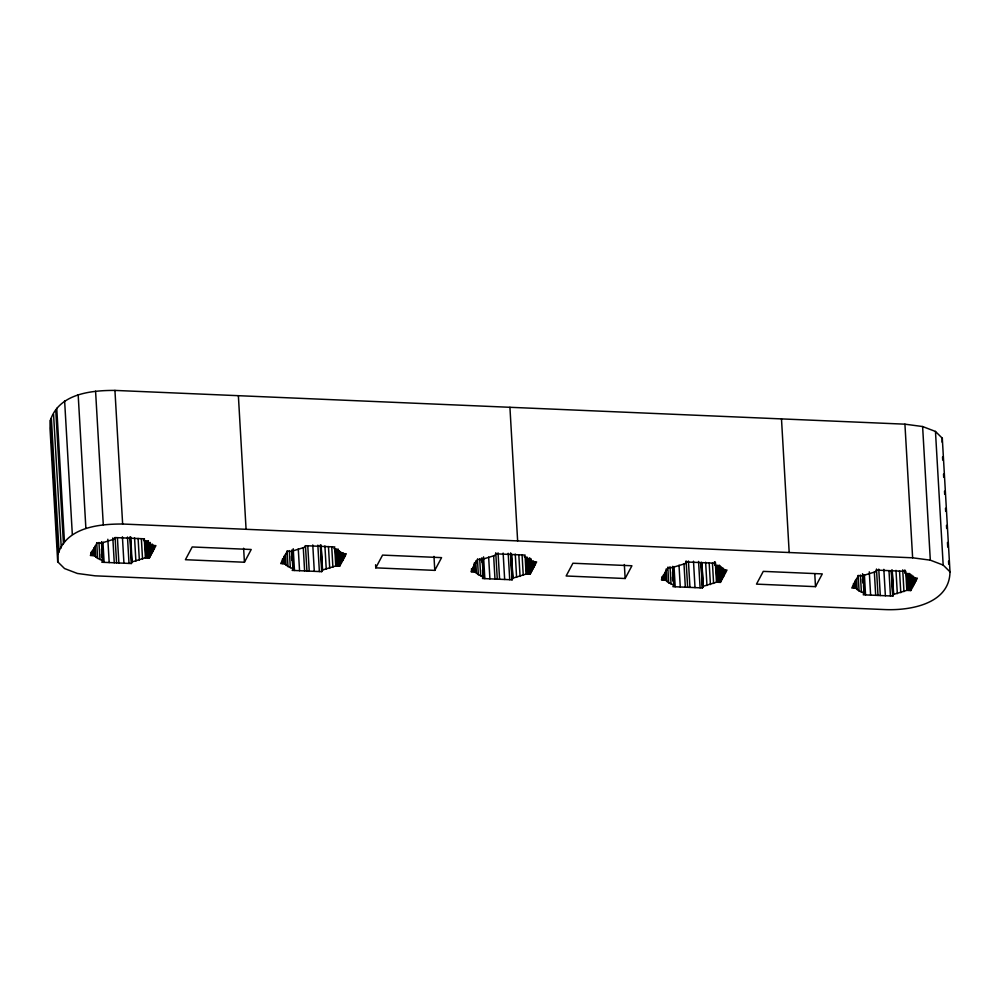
<?xml version="1.0" encoding="UTF-8"?>
<svg xmlns="http://www.w3.org/2000/svg" width="1000" height="1000" viewBox="0 0 1000 1000"><rect width="100%" height="100%" fill="white"/><g stroke="black" fill="none" stroke-linecap="round" stroke-linejoin="round"><path stroke-width="1.5" d="M50.388 420.25L50 428.162L57.7 561.775L64.538 568.55L77.387 573.462L95.075 575.825L885.062 609.587C910.4 610.65 949.562 603.9 950 571.838L942.3 438.225L935.462 431.45L922.613 426.538L904.925 424.175L114.938 390.412C91.025 390.337 59.138 393.65 50.388 420.25L58.087 553.862L57.7 561.775M942.1 442.175L942.3 438.225M58.087 553.862C66.838 527.263 98.737 523.95 122.638 524.025L912.625 557.8L930.312 560.163L943.175 565.075L950 571.838M102.688 560.6L101.812 562.25L131.312 563.513L132.2 561.862L145.412 557.8L149.35 557.975L155.925 545.625L151.975 545.45L148.65 542.688L143.575 540.462L144.462 538.812L114.95 537.55L114.075 539.2L100.862 543.263L96.912 543.1L90.35 555.45L94.288 555.612L97.625 558.375L102.688 560.6L101.613 541.962M244.425 562.238L251.213 549.487L192.2 546.962L185.413 559.712L244.425 562.238L243.625 548.25M291.975 550.1L293.05 568.737L292.175 570.388L321.675 571.65L322.55 570L321.125 545.138M322.55 570L335.763 565.938L339.712 566.112L346.287 553.763L342.337 553.587L339 550.837L333.938 548.6L334.812 546.95L305.312 545.688L304.438 547.35L291.225 551.4L287.275 551.237L280.7 563.587L284.65 563.75L287.987 566.512L293.05 568.737M375.775 567.85L382.562 555.1L441.575 557.625L434.787 570.375L375.775 567.85L375.6 564.75M482.337 558.237L483.413 576.875L482.525 578.525L512.038 579.788L512.913 578.138L511.575 554.837M512.913 578.138L526.125 574.075L530.075 574.25L536.638 561.9L532.7 561.725L529.362 558.975L524.3 556.737L525.175 555.087L495.675 553.825L494.787 555.487L481.587 559.538L477.638 559.375L471.062 571.725L475.012 571.888L478.338 574.65L483.413 576.875M625.15 578.513L631.925 565.763L572.913 563.237L566.138 575.988L625.15 578.513L624.338 564.525M672.688 566.375L673.763 585.013L672.887 586.663L702.387 587.925L703.275 586.275L701.925 562.975M703.275 586.275L716.475 582.212L720.425 582.388L727 570.037L723.05 569.862L719.725 567.112L714.65 564.875L715.537 563.225L686.025 561.962L685.15 563.625L671.938 567.675L667.987 567.513L661.425 579.862L665.362 580.025L668.7 582.788L673.763 585.013M815.5 586.65L822.288 573.9L763.275 571.375L756.488 584.125L815.5 586.65L814.788 574.225M863.05 574.513L864.125 593.15L863.25 594.8L892.75 596.062L893.625 594.412L892.288 571.112M893.625 594.412L906.838 590.35L910.788 590.525L917.362 578.175L913.413 578L910.075 575.25L905.013 573.013L905.888 571.362L876.388 570.1L875.512 571.763L862.3 575.812L858.35 575.65L851.775 588L855.725 588.162L859.062 590.925L864.125 593.15M942.537 457.013L942.712 460.112M943.525 474.1L943.7 477.212M944.513 491.188L944.688 494.3M945.5 508.288L945.675 511.388M946.475 525.375L946.663 528.488M947.463 542.463L947.738 547.125M948.538 561.112L948.725 564.212M935.462 431.45L943.175 565.075M922.613 426.538L930.312 560.163M915.537 578.15L915.713 581.263M914.225 577.163L914.587 583.387M904.925 424.175L912.625 557.8M913.713 578.138L914.075 584.35M913.025 575.988L913.562 585.312M911.712 575L912.438 587.438M910.4 574.025L911.3 589.562M909.887 574.987L910.788 590.525M909.188 573.4L910.175 590.5M907.825 573.35L908.812 590.438M906.475 573.288L907.463 590.375M905.85 573.263L906.838 590.35M904.837 569.913L905.013 573.013M902.712 569.85L903.975 591.6M899.525 570.962L900.788 592.712M895.975 570.35L897.325 593.65M892.062 569.812L893.487 594.675M891.75 570.375L893.188 595.237M891.45 570.95L892.887 595.812M891.312 571.213L892.75 596.062M889.013 571.112L890.45 595.962M883.85 569.338L885.375 595.75M878.775 569.125L880.3 595.538M876.475 569.025L878 595.438M874.35 572.025L875.688 595.337M869.275 571.812L870.625 595.125M864.388 574.7L865.55 594.9M862.913 574.763L863.363 582.537M863.538 585.638L863.988 593.413M862.525 573.775L863.062 583.1M863.5 590.875L863.688 593.975M862.487 579.012L862.663 582.112M860.4 575.025L861.388 592.112M858.162 575.388L859.062 590.925M856.538 578.725L857.163 589.6M855.275 580.4L855.725 588.162M854.75 581.925L855.113 588.138M853.487 583.425L853.75 588.088M781.488 418.9L789.188 552.525M725.175 570.013L725.362 573.125M723.875 569.025L724.225 575.25M723.263 568.438L723.713 576.213M722.663 567.85L723.2 577.175M721.363 566.862L722.075 579.3M720.05 565.887L720.938 581.425M719.45 565.288L720.425 582.388M718.825 565.262L719.812 582.362M717.475 565.212L718.45 582.3M716.112 565.15L717.1 582.238M715.312 562.013L716.475 582.212M714.475 561.775L714.65 564.875M712.45 563.275L713.612 583.462M709.175 562.825L710.425 584.575M705.625 562.212L706.963 585.513M701.787 563.225L703.138 586.538M701.4 562.238L702.837 587.1M701.1 562.812L702.525 587.675M700.962 563.075L702.387 587.925M698.562 561.413L700.088 587.825M693.487 561.2L695.013 587.612M688.425 560.988L689.95 587.4M686.112 560.887L687.638 587.3M683.988 563.888L685.337 587.2M679.013 565.225L680.263 586.987M674.025 566.562L675.188 586.763M672.55 566.625L673.363 580.612M672.525 571.862L673.062 581.175M672.487 577.087L672.663 580.2M670.05 566.888L671.038 583.975M667.8 567.25L668.7 582.788M666.087 569.038L666.8 581.462M664.925 572.263L665.362 580.025M664.388 573.787L664.75 580M663.125 575.288L663.388 579.95M661.862 576.775L662.038 579.888M534.825 561.875L535 564.987M533.513 560.887L533.875 567.1M533 561.85L533.362 568.075M532.4 561.263L532.85 569.038M531 558.725L531.712 571.163M529.688 557.75L530.588 573.275M529.175 558.713L530.075 574.25M528.562 558.688L529.45 574.225M527.112 557.075L528.1 574.163M525.75 557.013L526.737 574.1M525.138 556.987L526.125 574.075M522.087 555.138L523.25 575.325M518.812 554.688L520.062 576.438M509.925 407.3L517.638 540.913M515.262 554.062L516.6 577.375M511.337 553.538L512.775 578.4M511.037 554.1L512.475 578.962M510.65 553.125L512.175 579.538M510.513 553.375L512.038 579.788M508.2 553.275L509.725 579.688M503.137 553.062L504.663 579.475M498.062 552.85L499.588 579.263M495.763 552.75L497.275 579.163M493.638 555.75L494.975 579.062M488.65 557.087L489.9 578.85M483.575 556.875L484.837 578.625M482.2 558.488L483.275 577.137M481.887 559.062L482.075 562.163M482.525 569.938L482.962 577.7M481.5 558.075L481.675 561.175M482.488 575.163L482.663 578.275M479.688 558.75L480.675 575.837M477.45 559.113L478.338 574.65M475.725 560.9L476.45 573.325M474.475 562.575L475.012 571.888M473.95 564.1L474.387 571.862M472.762 567.15L473.038 571.812M471.5 568.638L471.675 571.75M433.975 556.388L434.787 570.375M344.462 553.737L344.637 556.85M343.15 552.75L343.512 558.962M342.638 553.713L343 559.938M342.038 553.125L342.488 560.9M340.725 552.15L341.362 563.025M339.425 551.163L340.225 565.138M338.812 550.575L339.712 566.112M338.113 548.987L339.1 566.087M336.75 548.938L337.738 566.025M335.4 548.875L336.388 565.962M334.775 548.85L335.763 565.938M331.737 547L332.9 567.188M328.45 546.55L329.712 568.3M324.9 545.925L326.25 569.237M320.988 545.4L322.413 570.262M320.688 545.962L322.113 570.825M320.288 544.987L321.675 571.65M317.85 545.138L319.375 571.55M312.775 544.925L314.3 571.337M307.8 546.263L309.225 571.125M305.487 546.163L306.925 571.025M303.275 547.612L304.613 570.925M298.288 548.95L299.55 570.712M293.225 548.737L294.475 570.487M291.837 550.35L292.913 569M291.537 550.925L292.075 560.237M291.5 556.15L291.675 559.263M289.325 550.612L290.312 567.7M287.087 550.975L287.987 566.512M285.462 554.312L286.087 565.188M284.2 555.988L284.65 563.75M283.675 557.513L284.037 563.725M282.413 559.012L282.675 563.675M238.375 395.688L246.075 529.3M154.1 545.6L154.288 548.713M152.8 544.612L153.15 550.825M152.188 544.025L152.637 551.8M151.675 544.987L152.125 552.762M150.287 542.45L151 554.888M149.062 543.025L149.863 557M148.375 540.875L149.35 557.975M147.75 540.85L148.737 557.95M146.4 540.8L147.375 557.888M145.037 540.737L146.025 557.825M144.338 539.163L145.412 557.8M141.375 538.862L142.537 559.05M138.1 538.413L139.35 560.163M134.55 537.788L135.887 561.1M130.762 537L132.062 562.125M130.325 537.825L131.762 562.688M129.925 536.85L131.312 563.513M127.487 537L129.012 563.413M114.938 390.412L122.638 524.025M122.413 536.788L123.938 563.2M117.438 538.125L118.875 562.987M115.125 538.025L116.562 562.888M112.825 537.925L114.262 562.788M107.837 539.263L109.188 562.575M95.575 391.188L103.287 524.8M102.95 542.15L104.113 562.35M101.475 542.212L102.55 560.862M101.538 549L101.988 556.763M101.5 554.225L101.675 557.337M98.975 542.475L99.963 559.562M96.725 542.837L97.625 558.375M95.1 546.175L95.725 557.05M93.85 547.85L94.288 555.612M93.312 549.375L93.675 555.588M92.05 550.875L92.312 555.538M90.787 552.362L90.962 555.475M78.175 394.8L85.887 528.425M64.612 400.7L72.312 534.325M56.75 408.3L64.45 541.912M55.75 410.163L63.45 543.775M53.562 414.275L61.275 547.888M51.375 418.375L59.088 552"/></g></svg>
